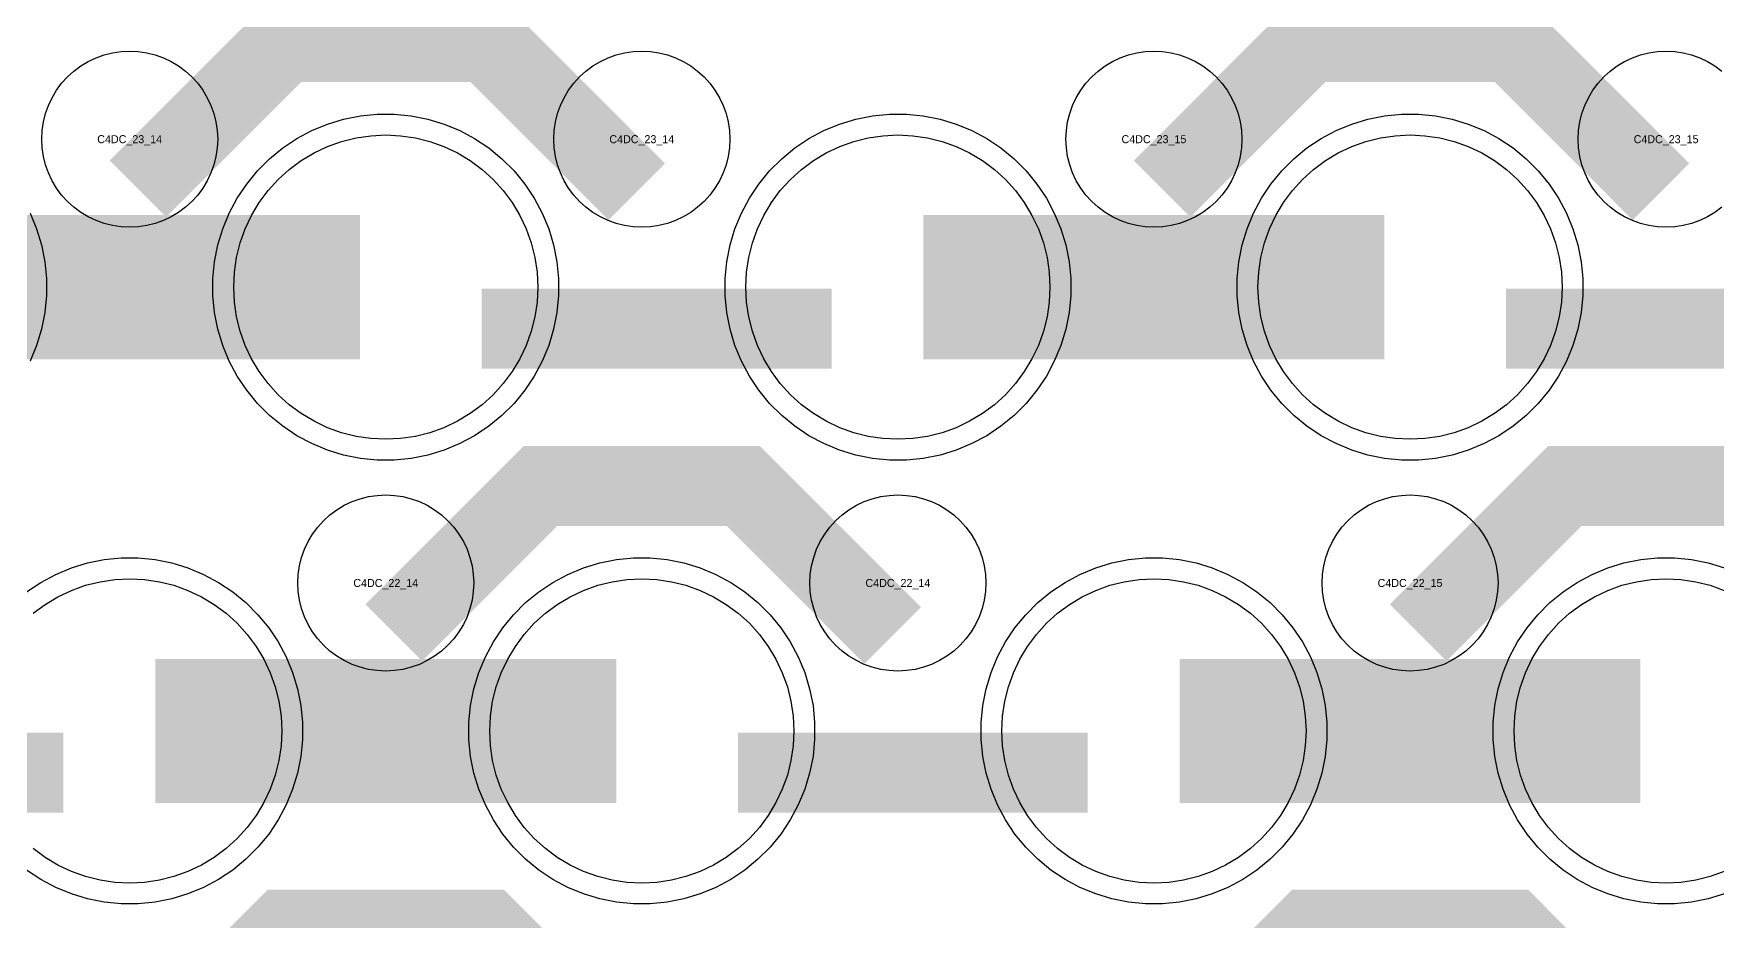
# Model space of a CAD drawing. Extents: x -11880 to 11880, y -14992 to 14992.
# Drawn here: x -7550 to -7024, y -11851 to -11573 of the extents above; entities that cross this region are included whole.
import ezdxf
from ezdxf.enums import TextEntityAlignment as Align

# ---------------------------------------------------------------- set-up
doc = ezdxf.new("R2010")
doc.units = 0
doc.header["$MEASUREMENT"] = 0
for name, color, linetype in [('GDS_775_DT_237', 138, 'CONTINUOUS'), ('RDL1_FS', 34, 'CONTINUOUS'), ('RDL_BS', 160, 'CONTINUOUS')]:
    doc.layers.add(name, color=color, linetype=linetype)

msp = doc.modelspace()

# ---------------------------------------------------------------- linework, layer by layer
at = {"layer": 'RDL1_FS', "color": 240, "true_color": 0xed1f24}
for points in [[(-7440, -11700.099), (-7444.657, -11699.87), (-7449.268, -11699.186), (-7453.791, -11698.054), (-7458.181, -11696.482), (-7462.395, -11694.49), (-7466.395, -11692.092), (-7470.14, -11689.314), (-7473.594, -11686.184), (-7476.724, -11682.73), (-7479.502, -11678.985), (-7481.9, -11674.985), (-7483.892, -11670.771), (-7485.464, -11666.381), (-7486.596, -11661.858), (-7487.28, -11657.247), (-7487.509, -11652.59), (-7487.28, -11647.933), (-7486.596, -11643.322), (-7485.464, -11638.799), (-7483.892, -11634.409), (-7481.9, -11630.195), (-7479.502, -11626.195), (-7476.724, -11622.45), (-7473.594, -11618.996), (-7470.14, -11615.866), (-7466.395, -11613.088), (-7462.395, -11610.69), (-7458.181, -11608.698), (-7453.791, -11607.126), (-7449.268, -11605.994), (-7444.657, -11605.31), (-7440, -11605.081), (-7435.343, -11605.31), (-7430.732, -11605.994), (-7426.209, -11607.126), (-7421.819, -11608.698), (-7417.605, -11610.69), (-7413.605, -11613.088), (-7409.86, -11615.866), (-7406.406, -11618.996), (-7403.276, -11622.45), (-7400.498, -11626.195), (-7398.1, -11630.195), (-7396.108, -11634.409), (-7394.536, -11638.799), (-7393.404, -11643.322), (-7392.72, -11647.933), (-7392.491, -11652.59), (-7392.72, -11657.247), (-7393.404, -11661.858), (-7394.536, -11666.381), (-7396.108, -11670.771), (-7398.1, -11674.985), (-7400.498, -11678.985), (-7403.276, -11682.73), (-7406.406, -11686.184), (-7409.86, -11689.314), (-7413.605, -11692.092), (-7417.605, -11694.49), (-7421.819, -11696.482), (-7426.209, -11698.054), (-7430.732, -11699.186), (-7435.343, -11699.87)], [(-7280, -11700.099), (-7284.657, -11699.87), (-7289.268, -11699.186), (-7293.791, -11698.054), (-7298.181, -11696.482), (-7302.395, -11694.49), (-7306.395, -11692.092), (-7310.14, -11689.314), (-7313.594, -11686.184), (-7316.724, -11682.73), (-7319.502, -11678.985), (-7321.9, -11674.985), (-7323.892, -11670.771), (-7325.464, -11666.381), (-7326.596, -11661.858), (-7327.28, -11657.247), (-7327.509, -11652.59), (-7327.28, -11647.933), (-7326.596, -11643.322), (-7325.464, -11638.799), (-7323.892, -11634.409), (-7321.9, -11630.195), (-7319.502, -11626.195), (-7316.724, -11622.45), (-7313.594, -11618.996), (-7310.14, -11615.866), (-7306.395, -11613.088), (-7302.395, -11610.69), (-7298.181, -11608.698), (-7293.791, -11607.126), (-7289.268, -11605.994), (-7284.657, -11605.31), (-7280, -11605.081), (-7275.343, -11605.31), (-7270.732, -11605.994), (-7266.209, -11607.126), (-7261.819, -11608.698), (-7257.605, -11610.69), (-7253.605, -11613.088), (-7249.86, -11615.866), (-7246.406, -11618.996), (-7243.276, -11622.45), (-7240.498, -11626.195), (-7238.1, -11630.195), (-7236.108, -11634.409), (-7234.536, -11638.799), (-7233.404, -11643.322), (-7232.72, -11647.933), (-7232.491, -11652.59), (-7232.72, -11657.247), (-7233.404, -11661.858), (-7234.536, -11666.381), (-7236.108, -11670.771), (-7238.1, -11674.985), (-7240.498, -11678.985), (-7243.276, -11682.73), (-7246.406, -11686.184), (-7249.86, -11689.314), (-7253.605, -11692.092), (-7257.605, -11694.49), (-7261.819, -11696.482), (-7266.209, -11698.054), (-7270.732, -11699.186), (-7275.343, -11699.87)], [(-7120, -11700.099), (-7124.657, -11699.87), (-7129.268, -11699.186), (-7133.791, -11698.054), (-7138.181, -11696.482), (-7142.395, -11694.49), (-7146.395, -11692.092), (-7150.14, -11689.314), (-7153.594, -11686.184), (-7156.724, -11682.73), (-7159.502, -11678.985), (-7161.9, -11674.985), (-7163.892, -11670.771), (-7165.464, -11666.381), (-7166.596, -11661.858), (-7167.28, -11657.247), (-7167.509, -11652.59), (-7167.28, -11647.933), (-7166.596, -11643.322), (-7165.464, -11638.799), (-7163.892, -11634.409), (-7161.9, -11630.195), (-7159.502, -11626.195), (-7156.724, -11622.45), (-7153.594, -11618.996), (-7150.14, -11615.866), (-7146.395, -11613.088), (-7142.395, -11610.69), (-7138.181, -11608.698), (-7133.791, -11607.126), (-7129.268, -11605.994), (-7124.657, -11605.31), (-7120, -11605.081), (-7115.343, -11605.31), (-7110.732, -11605.994), (-7106.209, -11607.126), (-7101.819, -11608.698), (-7097.605, -11610.69), (-7093.605, -11613.088), (-7089.86, -11615.866), (-7086.406, -11618.996), (-7083.276, -11622.45), (-7080.498, -11626.195), (-7078.1, -11630.195), (-7076.108, -11634.409), (-7074.536, -11638.799), (-7073.404, -11643.322), (-7072.72, -11647.933), (-7072.491, -11652.59), (-7072.72, -11657.247), (-7073.404, -11661.858), (-7074.536, -11666.381), (-7076.108, -11670.771), (-7078.1, -11674.985), (-7080.498, -11678.985), (-7083.276, -11682.73), (-7086.406, -11686.184), (-7089.86, -11689.314), (-7093.605, -11692.092), (-7097.605, -11694.49), (-7101.819, -11696.482), (-7106.209, -11698.054), (-7110.732, -11699.186), (-7115.343, -11699.87)]]:
    msp.add_lwpolyline(points, close=True, dxfattribs=at)
for points in [[(-7591.998, -11652.59, 45, 45, 0), (-7519.998, -11652.59, 45, 45, 0)], [(-7519.998, -11652.59, 45, 45, 0), (-7447.998, -11652.59, 45, 45, 0)], [(-7271.998, -11652.59, 45, 45, 0), (-7199.998, -11652.59, 45, 45, 0)], [(-7199.998, -11652.59, 45, 45, 0), (-7127.998, -11652.59, 45, 45, 0)]]:
    msp.add_lwpolyline(points, format="xyseb", dxfattribs=at)
at = {"layer": 'RDL1_FS'}
for points in [[(-7550.14, -11754.431), (-7546.395, -11751.653), (-7542.395, -11749.255), (-7538.181, -11747.263), (-7533.791, -11745.691), (-7529.268, -11744.559), (-7524.657, -11743.875), (-7520, -11743.646), (-7515.343, -11743.875), (-7510.732, -11744.559), (-7506.209, -11745.691), (-7501.819, -11747.263), (-7497.605, -11749.255), (-7493.605, -11751.653), (-7489.86, -11754.431), (-7486.406, -11757.561), (-7483.276, -11761.015), (-7480.498, -11764.76), (-7478.1, -11768.76), (-7476.108, -11772.974), (-7474.536, -11777.364), (-7473.404, -11781.887), (-7472.72, -11786.498), (-7472.491, -11791.155), (-7472.72, -11795.812), (-7473.404, -11800.423), (-7474.536, -11804.946), (-7476.108, -11809.336), (-7478.1, -11813.55), (-7480.498, -11817.55), (-7483.276, -11821.295), (-7486.406, -11824.749), (-7489.86, -11827.879), (-7493.605, -11830.657), (-7497.605, -11833.055), (-7501.819, -11835.047), (-7506.209, -11836.619), (-7510.732, -11837.751), (-7515.343, -11838.435), (-7520, -11838.664), (-7524.657, -11838.435), (-7529.268, -11837.751), (-7533.791, -11836.619), (-7538.181, -11835.047), (-7542.395, -11833.055), (-7546.395, -11830.657), (-7550.14, -11827.879)], [(-7021.819, -11835.047), (-7026.209, -11836.619), (-7030.732, -11837.751), (-7035.343, -11838.435), (-7040, -11838.664), (-7044.657, -11838.435), (-7049.268, -11837.751), (-7053.791, -11836.619), (-7058.181, -11835.047), (-7062.395, -11833.055), (-7066.395, -11830.657), (-7070.14, -11827.879), (-7073.594, -11824.749), (-7076.724, -11821.295), (-7079.502, -11817.55), (-7081.9, -11813.55), (-7083.892, -11809.336), (-7085.464, -11804.946), (-7086.596, -11800.423), (-7087.28, -11795.812), (-7087.509, -11791.155), (-7087.28, -11786.498), (-7086.596, -11781.887), (-7085.464, -11777.364), (-7083.892, -11772.974), (-7081.9, -11768.76), (-7079.502, -11764.76), (-7076.724, -11761.015), (-7073.594, -11757.561), (-7070.14, -11754.431), (-7066.395, -11751.653), (-7062.395, -11749.255), (-7058.181, -11747.263), (-7053.791, -11745.691), (-7049.268, -11744.559), (-7044.657, -11743.875), (-7040, -11743.646), (-7035.343, -11743.875), (-7030.732, -11744.559), (-7026.209, -11745.691), (-7021.819, -11747.263)]]:
    msp.add_lwpolyline(points, dxfattribs=at)
for points in [[(-7360, -11838.664), (-7364.657, -11838.435), (-7369.268, -11837.751), (-7373.791, -11836.619), (-7378.181, -11835.047), (-7382.395, -11833.055), (-7386.395, -11830.657), (-7390.14, -11827.879), (-7393.594, -11824.749), (-7396.724, -11821.295), (-7399.502, -11817.55), (-7401.9, -11813.55), (-7403.892, -11809.336), (-7405.464, -11804.946), (-7406.596, -11800.423), (-7407.28, -11795.812), (-7407.509, -11791.155), (-7407.28, -11786.498), (-7406.596, -11781.887), (-7405.464, -11777.364), (-7403.892, -11772.974), (-7401.9, -11768.76), (-7399.502, -11764.76), (-7396.724, -11761.015), (-7393.594, -11757.561), (-7390.14, -11754.431), (-7386.395, -11751.653), (-7382.395, -11749.255), (-7378.181, -11747.263), (-7373.791, -11745.691), (-7369.268, -11744.559), (-7364.657, -11743.875), (-7360, -11743.646), (-7355.343, -11743.875), (-7350.732, -11744.559), (-7346.209, -11745.691), (-7341.819, -11747.263), (-7337.605, -11749.255), (-7333.605, -11751.653), (-7329.86, -11754.431), (-7326.406, -11757.561), (-7323.276, -11761.015), (-7320.498, -11764.76), (-7318.1, -11768.76), (-7316.108, -11772.974), (-7314.536, -11777.364), (-7313.404, -11781.887), (-7312.72, -11786.498), (-7312.491, -11791.155), (-7312.72, -11795.812), (-7313.404, -11800.423), (-7314.536, -11804.946), (-7316.108, -11809.336), (-7318.1, -11813.55), (-7320.498, -11817.55), (-7323.276, -11821.295), (-7326.406, -11824.749), (-7329.86, -11827.879), (-7333.605, -11830.657), (-7337.605, -11833.055), (-7341.819, -11835.047), (-7346.209, -11836.619), (-7350.732, -11837.751), (-7355.343, -11838.435)], [(-7200, -11838.664), (-7204.657, -11838.435), (-7209.268, -11837.751), (-7213.791, -11836.619), (-7218.181, -11835.047), (-7222.395, -11833.055), (-7226.395, -11830.657), (-7230.14, -11827.879), (-7233.594, -11824.749), (-7236.724, -11821.295), (-7239.502, -11817.55), (-7241.9, -11813.55), (-7243.892, -11809.336), (-7245.464, -11804.946), (-7246.596, -11800.423), (-7247.28, -11795.812), (-7247.509, -11791.155), (-7247.28, -11786.498), (-7246.596, -11781.887), (-7245.464, -11777.364), (-7243.892, -11772.974), (-7241.9, -11768.76), (-7239.502, -11764.76), (-7236.724, -11761.015), (-7233.594, -11757.561), (-7230.14, -11754.431), (-7226.395, -11751.653), (-7222.395, -11749.255), (-7218.181, -11747.263), (-7213.791, -11745.691), (-7209.268, -11744.559), (-7204.657, -11743.875), (-7200, -11743.646), (-7195.343, -11743.875), (-7190.732, -11744.559), (-7186.209, -11745.691), (-7181.819, -11747.263), (-7177.605, -11749.255), (-7173.605, -11751.653), (-7169.86, -11754.431), (-7166.406, -11757.561), (-7163.276, -11761.015), (-7160.498, -11764.76), (-7158.1, -11768.76), (-7156.108, -11772.974), (-7154.536, -11777.364), (-7153.404, -11781.887), (-7152.72, -11786.498), (-7152.491, -11791.155), (-7152.72, -11795.812), (-7153.404, -11800.423), (-7154.536, -11804.946), (-7156.108, -11809.336), (-7158.1, -11813.55), (-7160.498, -11817.55), (-7163.276, -11821.295), (-7166.406, -11824.749), (-7169.86, -11827.879), (-7173.605, -11830.657), (-7177.605, -11833.055), (-7181.819, -11835.047), (-7186.209, -11836.619), (-7190.732, -11837.751), (-7195.343, -11838.435)]]:
    msp.add_lwpolyline(points, close=True, dxfattribs=at)
for points in [[(-7511.998, -11791.155, 45, 45, 0), (-7439.998, -11791.155, 45, 45, 0)], [(-7439.998, -11791.155, 45, 45, 0), (-7367.998, -11791.155, 45, 45, 0)], [(-7191.998, -11791.155, 45, 45, 0), (-7119.998, -11791.155, 45, 45, 0)], [(-7119.998, -11791.155, 45, 45, 0), (-7047.998, -11791.155, 45, 45, 0)]]:
    msp.add_lwpolyline(points, format="xyseb", dxfattribs=at)
at = {"layer": 'RDL_BS'}
for points in [[(-7517.438, -11621.904, 25, 25, 0), (-7471.623, -11576.089, 25, 25, 0), (-7438.07, -11576.089, 25, 25, 0)], [(-7361.599, -11622.803, 25, 25, 0), (-7408.313, -11576.089, 25, 25, 0), (-7438.071, -11576.089, 25, 25, 0)], [(-7197.438, -11621.904, 25, 25, 0), (-7151.623, -11576.089, 25, 25, 0), (-7118.07, -11576.089, 25, 25, 0)], [(-7041.599, -11622.803, 25, 25, 0), (-7088.313, -11576.089, 25, 25, 0), (-7118.071, -11576.089, 25, 25, 0)], [(-7437.438, -11760.469, 25, 25, 0), (-7391.623, -11714.654, 25, 25, 0), (-7358.07, -11714.654, 25, 25, 0)], [(-7281.599, -11761.368, 25, 25, 0), (-7328.313, -11714.654, 25, 25, 0), (-7358.071, -11714.654, 25, 25, 0)], [(-7117.438, -11760.469, 25, 25, 0), (-7071.623, -11714.654, 25, 25, 0), (-7038.07, -11714.654, 25, 25, 0)], [(-6961.599, -11761.368, 25, 25, 0), (-7008.313, -11714.654, 25, 25, 0), (-7038.071, -11714.654, 25, 25, 0)], [(-7649.984, -11804.168, 25, 25, 0), (-7540.719, -11804.168, 25, 25, 0)], [(-7329.984, -11804.168, 25, 25, 0), (-7220.719, -11804.168, 25, 25, 0)], [(-7517.438, -11899.034, 25, 25, 0), (-7471.623, -11853.219, 25, 25, 0), (-7438.07, -11853.219, 25, 25, 0)], [(-7361.599, -11899.933, 25, 25, 0), (-7408.313, -11853.219, 25, 25, 0), (-7438.071, -11853.219, 25, 25, 0)], [(-7197.438, -11899.034, 25, 25, 0), (-7151.623, -11853.219, 25, 25, 0), (-7118.07, -11853.219, 25, 25, 0)], [(-7041.599, -11899.933, 25, 25, 0), (-7088.313, -11853.219, 25, 25, 0), (-7118.071, -11853.219, 25, 25, 0)]]:
    msp.add_lwpolyline(points, format="xyseb", dxfattribs=at)
for points in [[(-7520, -11633.896), (-7522.693, -11633.764), (-7525.365, -11633.368), (-7527.984, -11632.711), (-7530.519, -11631.804), (-7532.956, -11630.652), (-7535.28, -11629.259), (-7537.443, -11627.656), (-7539.442, -11625.844), (-7541.254, -11623.845), (-7542.857, -11621.682), (-7544.25, -11619.358), (-7545.402, -11616.921), (-7546.309, -11614.386), (-7546.966, -11611.767), (-7547.362, -11609.095), (-7547.494, -11606.402), (-7547.362, -11603.709), (-7546.966, -11601.037), (-7546.309, -11598.418), (-7545.402, -11595.883), (-7544.25, -11593.446), (-7542.857, -11591.122), (-7541.254, -11588.959), (-7539.442, -11586.96), (-7537.443, -11585.148), (-7535.28, -11583.545), (-7532.956, -11582.152), (-7530.519, -11581), (-7527.984, -11580.093), (-7525.365, -11579.436), (-7522.693, -11579.04), (-7520, -11578.908), (-7517.307, -11579.04), (-7514.635, -11579.436), (-7512.016, -11580.093), (-7509.481, -11581), (-7507.044, -11582.152), (-7504.72, -11583.545), (-7502.557, -11585.148), (-7500.558, -11586.96), (-7498.746, -11588.959), (-7497.143, -11591.122), (-7495.75, -11593.446), (-7494.598, -11595.883), (-7493.691, -11598.418), (-7493.034, -11601.037), (-7492.638, -11603.709), (-7492.506, -11606.402), (-7492.638, -11609.095), (-7493.034, -11611.767), (-7493.691, -11614.386), (-7494.598, -11616.921), (-7495.75, -11619.358), (-7497.143, -11621.682), (-7498.746, -11623.845), (-7500.558, -11625.844), (-7502.557, -11627.656), (-7504.72, -11629.259), (-7507.044, -11630.652), (-7509.481, -11631.804), (-7512.016, -11632.711), (-7514.635, -11633.368), (-7517.307, -11633.764)], [(-7360, -11633.896), (-7362.693, -11633.764), (-7365.365, -11633.368), (-7367.984, -11632.711), (-7370.519, -11631.804), (-7372.956, -11630.652), (-7375.28, -11629.259), (-7377.443, -11627.656), (-7379.442, -11625.844), (-7381.254, -11623.845), (-7382.857, -11621.682), (-7384.25, -11619.358), (-7385.402, -11616.921), (-7386.309, -11614.386), (-7386.966, -11611.767), (-7387.362, -11609.095), (-7387.494, -11606.402), (-7387.362, -11603.709), (-7386.966, -11601.037), (-7386.309, -11598.418), (-7385.402, -11595.883), (-7384.25, -11593.446), (-7382.857, -11591.122), (-7381.254, -11588.959), (-7379.442, -11586.96), (-7377.443, -11585.148), (-7375.28, -11583.545), (-7372.956, -11582.152), (-7370.519, -11581), (-7367.984, -11580.093), (-7365.365, -11579.436), (-7362.693, -11579.04), (-7360, -11578.908), (-7357.307, -11579.04), (-7354.635, -11579.436), (-7352.016, -11580.093), (-7349.481, -11581), (-7347.044, -11582.152), (-7344.72, -11583.545), (-7342.557, -11585.148), (-7340.558, -11586.96), (-7338.746, -11588.959), (-7337.143, -11591.122), (-7335.75, -11593.446), (-7334.598, -11595.883), (-7333.691, -11598.418), (-7333.034, -11601.037), (-7332.638, -11603.709), (-7332.506, -11606.402), (-7332.638, -11609.095), (-7333.034, -11611.767), (-7333.691, -11614.386), (-7334.598, -11616.921), (-7335.75, -11619.358), (-7337.143, -11621.682), (-7338.746, -11623.845), (-7340.558, -11625.844), (-7342.557, -11627.656), (-7344.72, -11629.259), (-7347.044, -11630.652), (-7349.481, -11631.804), (-7352.016, -11632.711), (-7354.635, -11633.368), (-7357.307, -11633.764)], [(-7200, -11633.896), (-7202.693, -11633.764), (-7205.365, -11633.368), (-7207.984, -11632.711), (-7210.519, -11631.804), (-7212.956, -11630.652), (-7215.28, -11629.259), (-7217.443, -11627.656), (-7219.442, -11625.844), (-7221.254, -11623.845), (-7222.857, -11621.682), (-7224.25, -11619.358), (-7225.402, -11616.921), (-7226.309, -11614.386), (-7226.966, -11611.767), (-7227.362, -11609.095), (-7227.494, -11606.402), (-7227.362, -11603.709), (-7226.966, -11601.037), (-7226.309, -11598.418), (-7225.402, -11595.883), (-7224.25, -11593.446), (-7222.857, -11591.122), (-7221.254, -11588.959), (-7219.442, -11586.96), (-7217.443, -11585.148), (-7215.28, -11583.545), (-7212.956, -11582.152), (-7210.519, -11581), (-7207.984, -11580.093), (-7205.365, -11579.436), (-7202.693, -11579.04), (-7200, -11578.908), (-7197.307, -11579.04), (-7194.635, -11579.436), (-7192.016, -11580.093), (-7189.481, -11581), (-7187.044, -11582.152), (-7184.72, -11583.545), (-7182.557, -11585.148), (-7180.558, -11586.96), (-7178.746, -11588.959), (-7177.143, -11591.122), (-7175.75, -11593.446), (-7174.598, -11595.883), (-7173.691, -11598.418), (-7173.034, -11601.037), (-7172.638, -11603.709), (-7172.506, -11606.402), (-7172.638, -11609.095), (-7173.034, -11611.767), (-7173.691, -11614.386), (-7174.598, -11616.921), (-7175.75, -11619.358), (-7177.143, -11621.682), (-7178.746, -11623.845), (-7180.558, -11625.844), (-7182.557, -11627.656), (-7184.72, -11629.259), (-7187.044, -11630.652), (-7189.481, -11631.804), (-7192.016, -11632.711), (-7194.635, -11633.368), (-7197.307, -11633.764)], [(-7440, -11772.461), (-7442.693, -11772.329), (-7445.365, -11771.933), (-7447.984, -11771.276), (-7450.519, -11770.369), (-7452.956, -11769.217), (-7455.28, -11767.824), (-7457.443, -11766.221), (-7459.442, -11764.409), (-7461.254, -11762.41), (-7462.857, -11760.247), (-7464.25, -11757.923), (-7465.402, -11755.486), (-7466.309, -11752.951), (-7466.966, -11750.332), (-7467.362, -11747.66), (-7467.494, -11744.967), (-7467.362, -11742.274), (-7466.966, -11739.602), (-7466.309, -11736.983), (-7465.402, -11734.448), (-7464.25, -11732.011), (-7462.857, -11729.687), (-7461.254, -11727.524), (-7459.442, -11725.525), (-7457.443, -11723.713), (-7455.28, -11722.11), (-7452.956, -11720.717), (-7450.519, -11719.565), (-7447.984, -11718.658), (-7445.365, -11718.001), (-7442.693, -11717.605), (-7440, -11717.473), (-7437.307, -11717.605), (-7434.635, -11718.001), (-7432.016, -11718.658), (-7429.481, -11719.565), (-7427.044, -11720.717), (-7424.72, -11722.11), (-7422.557, -11723.713), (-7420.558, -11725.525), (-7418.746, -11727.524), (-7417.143, -11729.687), (-7415.75, -11732.011), (-7414.598, -11734.448), (-7413.691, -11736.983), (-7413.034, -11739.602), (-7412.638, -11742.274), (-7412.506, -11744.967), (-7412.638, -11747.66), (-7413.034, -11750.332), (-7413.691, -11752.951), (-7414.598, -11755.486), (-7415.75, -11757.923), (-7417.143, -11760.247), (-7418.746, -11762.41), (-7420.558, -11764.409), (-7422.557, -11766.221), (-7424.72, -11767.824), (-7427.044, -11769.217), (-7429.481, -11770.369), (-7432.016, -11771.276), (-7434.635, -11771.933), (-7437.307, -11772.329)], [(-7280, -11772.461), (-7282.693, -11772.329), (-7285.365, -11771.933), (-7287.984, -11771.276), (-7290.519, -11770.369), (-7292.956, -11769.217), (-7295.28, -11767.824), (-7297.443, -11766.221), (-7299.442, -11764.409), (-7301.254, -11762.41), (-7302.857, -11760.247), (-7304.25, -11757.923), (-7305.402, -11755.486), (-7306.309, -11752.951), (-7306.966, -11750.332), (-7307.362, -11747.66), (-7307.494, -11744.967), (-7307.362, -11742.274), (-7306.966, -11739.602), (-7306.309, -11736.983), (-7305.402, -11734.448), (-7304.25, -11732.011), (-7302.857, -11729.687), (-7301.254, -11727.524), (-7299.442, -11725.525), (-7297.443, -11723.713), (-7295.28, -11722.11), (-7292.956, -11720.717), (-7290.519, -11719.565), (-7287.984, -11718.658), (-7285.365, -11718.001), (-7282.693, -11717.605), (-7280, -11717.473), (-7277.307, -11717.605), (-7274.635, -11718.001), (-7272.016, -11718.658), (-7269.481, -11719.565), (-7267.044, -11720.717), (-7264.72, -11722.11), (-7262.557, -11723.713), (-7260.558, -11725.525), (-7258.746, -11727.524), (-7257.143, -11729.687), (-7255.75, -11732.011), (-7254.598, -11734.448), (-7253.691, -11736.983), (-7253.034, -11739.602), (-7252.638, -11742.274), (-7252.506, -11744.967), (-7252.638, -11747.66), (-7253.034, -11750.332), (-7253.691, -11752.951), (-7254.598, -11755.486), (-7255.75, -11757.923), (-7257.143, -11760.247), (-7258.746, -11762.41), (-7260.558, -11764.409), (-7262.557, -11766.221), (-7264.72, -11767.824), (-7267.044, -11769.217), (-7269.481, -11770.369), (-7272.016, -11771.276), (-7274.635, -11771.933), (-7277.307, -11772.329)], [(-7120, -11772.461), (-7122.693, -11772.329), (-7125.365, -11771.933), (-7127.984, -11771.276), (-7130.519, -11770.369), (-7132.956, -11769.217), (-7135.28, -11767.824), (-7137.443, -11766.221), (-7139.442, -11764.409), (-7141.254, -11762.41), (-7142.857, -11760.247), (-7144.25, -11757.923), (-7145.402, -11755.486), (-7146.309, -11752.951), (-7146.966, -11750.332), (-7147.362, -11747.66), (-7147.494, -11744.967), (-7147.362, -11742.274), (-7146.966, -11739.602), (-7146.309, -11736.983), (-7145.402, -11734.448), (-7144.25, -11732.011), (-7142.857, -11729.687), (-7141.254, -11727.524), (-7139.442, -11725.525), (-7137.443, -11723.713), (-7135.28, -11722.11), (-7132.956, -11720.717), (-7130.519, -11719.565), (-7127.984, -11718.658), (-7125.365, -11718.001), (-7122.693, -11717.605), (-7120, -11717.473), (-7117.307, -11717.605), (-7114.635, -11718.001), (-7112.016, -11718.658), (-7109.481, -11719.565), (-7107.044, -11720.717), (-7104.72, -11722.11), (-7102.557, -11723.713), (-7100.558, -11725.525), (-7098.746, -11727.524), (-7097.143, -11729.687), (-7095.75, -11732.011), (-7094.598, -11734.448), (-7093.691, -11736.983), (-7093.034, -11739.602), (-7092.638, -11742.274), (-7092.506, -11744.967), (-7092.638, -11747.66), (-7093.034, -11750.332), (-7093.691, -11752.951), (-7094.598, -11755.486), (-7095.75, -11757.923), (-7097.143, -11760.247), (-7098.746, -11762.41), (-7100.558, -11764.409), (-7102.557, -11766.221), (-7104.72, -11767.824), (-7107.044, -11769.217), (-7109.481, -11770.369), (-7112.016, -11771.276), (-7114.635, -11771.933), (-7117.307, -11772.329)], [(-7362.644, -11845.155), (-7367.938, -11844.638), (-7373.165, -11843.592), (-7378.205, -11842.061), (-7383.115, -11840.03), (-7387.777, -11837.538), (-7392.191, -11834.591), (-7396.292, -11831.229), (-7400.074, -11827.447), (-7403.436, -11823.346), (-7406.383, -11818.932), (-7408.875, -11814.27), (-7410.906, -11809.36), (-7412.437, -11804.32), (-7413.483, -11799.093), (-7414, -11793.799), (-7414, -11788.511), (-7413.483, -11783.217), (-7412.437, -11777.99), (-7410.906, -11772.95), (-7408.875, -11768.04), (-7406.383, -11763.378), (-7403.436, -11758.964), (-7400.074, -11754.863), (-7396.292, -11751.081), (-7392.191, -11747.719), (-7387.777, -11744.772), (-7383.115, -11742.28), (-7378.205, -11740.249), (-7373.165, -11738.718), (-7367.938, -11737.672), (-7362.644, -11737.155), (-7357.356, -11737.155), (-7352.062, -11737.672), (-7346.835, -11738.718), (-7341.795, -11740.249), (-7336.885, -11742.28), (-7332.223, -11744.772), (-7327.809, -11747.719), (-7323.708, -11751.081), (-7319.926, -11754.863), (-7316.564, -11758.964), (-7313.617, -11763.378), (-7311.125, -11768.04), (-7309.094, -11772.95), (-7307.563, -11777.99), (-7306.517, -11783.217), (-7306, -11788.511), (-7306, -11793.799), (-7306.517, -11799.093), (-7307.563, -11804.32), (-7309.094, -11809.36), (-7311.125, -11814.27), (-7313.617, -11818.932), (-7316.564, -11823.346), (-7319.926, -11827.447), (-7323.708, -11831.229), (-7327.809, -11834.591), (-7332.223, -11837.538), (-7336.885, -11840.03), (-7341.795, -11842.061), (-7346.835, -11843.592), (-7352.062, -11844.638), (-7357.356, -11845.155)], [(-7202.644, -11845.155), (-7207.938, -11844.638), (-7213.165, -11843.592), (-7218.205, -11842.061), (-7223.115, -11840.03), (-7227.777, -11837.538), (-7232.191, -11834.591), (-7236.292, -11831.229), (-7240.074, -11827.447), (-7243.436, -11823.346), (-7246.383, -11818.932), (-7248.875, -11814.27), (-7250.906, -11809.36), (-7252.437, -11804.32), (-7253.483, -11799.093), (-7254, -11793.799), (-7254, -11788.511), (-7253.483, -11783.217), (-7252.437, -11777.99), (-7250.906, -11772.95), (-7248.875, -11768.04), (-7246.383, -11763.378), (-7243.436, -11758.964), (-7240.074, -11754.863), (-7236.292, -11751.081), (-7232.191, -11747.719), (-7227.777, -11744.772), (-7223.115, -11742.28), (-7218.205, -11740.249), (-7213.165, -11738.718), (-7207.938, -11737.672), (-7202.644, -11737.155), (-7197.356, -11737.155), (-7192.062, -11737.672), (-7186.835, -11738.718), (-7181.795, -11740.249), (-7176.885, -11742.28), (-7172.223, -11744.772), (-7167.809, -11747.719), (-7163.708, -11751.081), (-7159.926, -11754.863), (-7156.564, -11758.964), (-7153.617, -11763.378), (-7151.125, -11768.04), (-7149.094, -11772.95), (-7147.563, -11777.99), (-7146.517, -11783.217), (-7146, -11788.511), (-7146, -11793.799), (-7146.517, -11799.093), (-7147.563, -11804.32), (-7149.094, -11809.36), (-7151.125, -11814.27), (-7153.617, -11818.932), (-7156.564, -11823.346), (-7159.926, -11827.447), (-7163.708, -11831.229), (-7167.809, -11834.591), (-7172.223, -11837.538), (-7176.885, -11840.03), (-7181.795, -11842.061), (-7186.835, -11843.592), (-7192.062, -11844.638), (-7197.356, -11845.155)]]:
    msp.add_lwpolyline(points, close=True, dxfattribs=at)
for points in [[(-7022.557, -11627.656), (-7024.72, -11629.259), (-7027.044, -11630.652), (-7029.481, -11631.804), (-7032.016, -11632.711), (-7034.635, -11633.368), (-7037.307, -11633.764), (-7040, -11633.896), (-7042.693, -11633.764), (-7045.365, -11633.368), (-7047.984, -11632.711), (-7050.519, -11631.804), (-7052.956, -11630.652), (-7055.28, -11629.259), (-7057.443, -11627.656), (-7059.442, -11625.844), (-7061.254, -11623.845), (-7062.857, -11621.682), (-7064.25, -11619.358), (-7065.402, -11616.921), (-7066.309, -11614.386), (-7066.966, -11611.767), (-7067.362, -11609.095), (-7067.494, -11606.402), (-7067.362, -11603.709), (-7066.966, -11601.037), (-7066.309, -11598.418), (-7065.402, -11595.883), (-7064.25, -11593.446), (-7062.857, -11591.122), (-7061.254, -11588.959), (-7059.442, -11586.96), (-7057.443, -11585.148), (-7055.28, -11583.545), (-7052.956, -11582.152), (-7050.519, -11581), (-7047.984, -11580.093), (-7045.365, -11579.436), (-7042.693, -11579.04), (-7040, -11578.908), (-7037.307, -11579.04), (-7034.635, -11579.436), (-7032.016, -11580.093), (-7029.481, -11581), (-7027.044, -11582.152), (-7024.72, -11583.545), (-7022.557, -11585.148)], [(-7552.191, -11747.719), (-7547.777, -11744.772), (-7543.115, -11742.28), (-7538.205, -11740.249), (-7533.165, -11738.718), (-7527.938, -11737.672), (-7522.644, -11737.155), (-7517.356, -11737.155), (-7512.062, -11737.672), (-7506.835, -11738.718), (-7501.795, -11740.249), (-7496.885, -11742.28), (-7492.223, -11744.772), (-7487.809, -11747.719), (-7483.708, -11751.081), (-7479.926, -11754.863), (-7476.564, -11758.964), (-7473.617, -11763.378), (-7471.125, -11768.04), (-7469.094, -11772.95), (-7467.563, -11777.99), (-7466.517, -11783.217), (-7466, -11788.511), (-7466, -11793.799), (-7466.517, -11799.093), (-7467.563, -11804.32), (-7469.094, -11809.36), (-7471.125, -11814.27), (-7473.617, -11818.932), (-7476.564, -11823.346), (-7479.926, -11827.447), (-7483.708, -11831.229), (-7487.809, -11834.591), (-7492.223, -11837.538), (-7496.885, -11840.03), (-7501.795, -11842.061), (-7506.835, -11843.592), (-7512.062, -11844.638), (-7517.356, -11845.155), (-7522.644, -11845.155), (-7527.938, -11844.638), (-7533.165, -11843.592), (-7538.205, -11842.061), (-7543.115, -11840.03), (-7547.777, -11837.538), (-7552.191, -11834.591)], [(-7021.795, -11842.061), (-7026.835, -11843.592), (-7032.062, -11844.638), (-7037.356, -11845.155), (-7042.644, -11845.155), (-7047.938, -11844.638), (-7053.165, -11843.592), (-7058.205, -11842.061), (-7063.115, -11840.03), (-7067.777, -11837.538), (-7072.191, -11834.591), (-7076.292, -11831.229), (-7080.074, -11827.447), (-7083.436, -11823.346), (-7086.383, -11818.932), (-7088.875, -11814.27), (-7090.906, -11809.36), (-7092.437, -11804.32), (-7093.483, -11799.093), (-7094, -11793.799), (-7094, -11788.511), (-7093.483, -11783.217), (-7092.437, -11777.99), (-7090.906, -11772.95), (-7088.875, -11768.04), (-7086.383, -11763.378), (-7083.436, -11758.964), (-7080.074, -11754.863), (-7076.292, -11751.081), (-7072.191, -11747.719), (-7067.777, -11744.772), (-7063.115, -11742.28), (-7058.205, -11740.249), (-7053.165, -11738.718), (-7047.938, -11737.672), (-7042.644, -11737.155), (-7037.356, -11737.155), (-7032.062, -11737.672), (-7026.835, -11738.718), (-7021.795, -11740.249)]]:
    msp.add_lwpolyline(points, dxfattribs=at)
at = {"layer": 'RDL_BS', "color": 240, "true_color": 0xed1f24}
for points in [[(-7442.644, -11706.59), (-7447.938, -11706.073), (-7453.165, -11705.027), (-7458.205, -11703.496), (-7463.115, -11701.465), (-7467.777, -11698.973), (-7472.191, -11696.026), (-7476.292, -11692.664), (-7480.074, -11688.882), (-7483.436, -11684.781), (-7486.383, -11680.367), (-7488.875, -11675.705), (-7490.906, -11670.795), (-7492.437, -11665.755), (-7493.483, -11660.528), (-7494, -11655.234), (-7494, -11649.946), (-7493.483, -11644.652), (-7492.437, -11639.425), (-7490.906, -11634.385), (-7488.875, -11629.475), (-7486.383, -11624.813), (-7483.436, -11620.399), (-7480.074, -11616.298), (-7476.292, -11612.516), (-7472.191, -11609.154), (-7467.777, -11606.207), (-7463.115, -11603.715), (-7458.205, -11601.684), (-7453.165, -11600.153), (-7447.938, -11599.107), (-7442.644, -11598.59), (-7437.356, -11598.59), (-7432.062, -11599.107), (-7426.835, -11600.153), (-7421.795, -11601.684), (-7416.885, -11603.715), (-7412.223, -11606.207), (-7407.809, -11609.154), (-7403.708, -11612.516), (-7399.926, -11616.298), (-7396.564, -11620.399), (-7393.617, -11624.813), (-7391.125, -11629.475), (-7389.094, -11634.385), (-7387.563, -11639.425), (-7386.517, -11644.652), (-7386, -11649.946), (-7386, -11655.234), (-7386.517, -11660.528), (-7387.563, -11665.755), (-7389.094, -11670.795), (-7391.125, -11675.705), (-7393.617, -11680.367), (-7396.564, -11684.781), (-7399.926, -11688.882), (-7403.708, -11692.664), (-7407.809, -11696.026), (-7412.223, -11698.973), (-7416.885, -11701.465), (-7421.795, -11703.496), (-7426.835, -11705.027), (-7432.062, -11706.073), (-7437.356, -11706.59)], [(-7282.644, -11706.59), (-7287.938, -11706.073), (-7293.165, -11705.027), (-7298.205, -11703.496), (-7303.115, -11701.465), (-7307.777, -11698.973), (-7312.191, -11696.026), (-7316.292, -11692.664), (-7320.074, -11688.882), (-7323.436, -11684.781), (-7326.383, -11680.367), (-7328.875, -11675.705), (-7330.906, -11670.795), (-7332.437, -11665.755), (-7333.483, -11660.528), (-7334, -11655.234), (-7334, -11649.946), (-7333.483, -11644.652), (-7332.437, -11639.425), (-7330.906, -11634.385), (-7328.875, -11629.475), (-7326.383, -11624.813), (-7323.436, -11620.399), (-7320.074, -11616.298), (-7316.292, -11612.516), (-7312.191, -11609.154), (-7307.777, -11606.207), (-7303.115, -11603.715), (-7298.205, -11601.684), (-7293.165, -11600.153), (-7287.938, -11599.107), (-7282.644, -11598.59), (-7277.356, -11598.59), (-7272.062, -11599.107), (-7266.835, -11600.153), (-7261.795, -11601.684), (-7256.885, -11603.715), (-7252.223, -11606.207), (-7247.809, -11609.154), (-7243.708, -11612.516), (-7239.926, -11616.298), (-7236.564, -11620.399), (-7233.617, -11624.813), (-7231.125, -11629.475), (-7229.094, -11634.385), (-7227.563, -11639.425), (-7226.517, -11644.652), (-7226, -11649.946), (-7226, -11655.234), (-7226.517, -11660.528), (-7227.563, -11665.755), (-7229.094, -11670.795), (-7231.125, -11675.705), (-7233.617, -11680.367), (-7236.564, -11684.781), (-7239.926, -11688.882), (-7243.708, -11692.664), (-7247.809, -11696.026), (-7252.223, -11698.973), (-7256.885, -11701.465), (-7261.795, -11703.496), (-7266.835, -11705.027), (-7272.062, -11706.073), (-7277.356, -11706.59)], [(-7122.644, -11706.59), (-7127.938, -11706.073), (-7133.165, -11705.027), (-7138.205, -11703.496), (-7143.115, -11701.465), (-7147.777, -11698.973), (-7152.191, -11696.026), (-7156.292, -11692.664), (-7160.074, -11688.882), (-7163.436, -11684.781), (-7166.383, -11680.367), (-7168.875, -11675.705), (-7170.906, -11670.795), (-7172.437, -11665.755), (-7173.483, -11660.528), (-7174, -11655.234), (-7174, -11649.946), (-7173.483, -11644.652), (-7172.437, -11639.425), (-7170.906, -11634.385), (-7168.875, -11629.475), (-7166.383, -11624.813), (-7163.436, -11620.399), (-7160.074, -11616.298), (-7156.292, -11612.516), (-7152.191, -11609.154), (-7147.777, -11606.207), (-7143.115, -11603.715), (-7138.205, -11601.684), (-7133.165, -11600.153), (-7127.938, -11599.107), (-7122.644, -11598.59), (-7117.356, -11598.59), (-7112.062, -11599.107), (-7106.835, -11600.153), (-7101.795, -11601.684), (-7096.885, -11603.715), (-7092.223, -11606.207), (-7087.809, -11609.154), (-7083.708, -11612.516), (-7079.926, -11616.298), (-7076.564, -11620.399), (-7073.617, -11624.813), (-7071.125, -11629.475), (-7069.094, -11634.385), (-7067.563, -11639.425), (-7066.517, -11644.652), (-7066, -11649.946), (-7066, -11655.234), (-7066.517, -11660.528), (-7067.563, -11665.755), (-7069.094, -11670.795), (-7071.125, -11675.705), (-7073.617, -11680.367), (-7076.564, -11684.781), (-7079.926, -11688.882), (-7083.708, -11692.664), (-7087.809, -11696.026), (-7092.223, -11698.973), (-7096.885, -11701.465), (-7101.795, -11703.496), (-7106.835, -11705.027), (-7112.062, -11706.073), (-7117.356, -11706.59)]]:
    msp.add_lwpolyline(points, close=True, dxfattribs=at)
msp.add_lwpolyline([(-7551.125, -11629.475), (-7549.094, -11634.385), (-7547.563, -11639.425), (-7546.517, -11644.652), (-7546, -11649.946), (-7546, -11655.234), (-7546.517, -11660.528), (-7547.563, -11665.755), (-7549.094, -11670.795), (-7551.125, -11675.705)], dxfattribs=at)
for points in [[(-7409.984, -11665.603, 25, 25, 0), (-7300.719, -11665.603, 25, 25, 0)], [(-7089.984, -11665.603, 25, 25, 0), (-6980.719, -11665.603, 25, 25, 0)]]:
    msp.add_lwpolyline(points, format="xyseb", dxfattribs=at)

# ---------------------------------------------------------------- texts
at = {"layer": 'GDS_775_DT_237'}
for s, p in [('C4DC_23_14', (-7520, -11606.402)), ('C4DC_23_14', (-7520, -11606.402)), ('C4DC_23_14', (-7360, -11606.402)), ('C4DC_23_14', (-7360, -11606.402)), ('C4DC_23_15', (-7200, -11606.402)), ('C4DC_23_15', (-7200, -11606.402)), ('C4DC_23_15', (-7040, -11606.402)), ('C4DC_23_15', (-7040, -11606.402)), ('C4DC_22_14', (-7440, -11744.967)), ('C4DC_22_14', (-7440, -11744.967)), ('C4DC_22_14', (-7280, -11744.967)), ('C4DC_22_14', (-7280, -11744.967)), ('C4DC_22_15', (-7120, -11744.967)), ('C4DC_22_15', (-7120, -11744.967))]:
    msp.add_text(s, height=2.5, dxfattribs=at).set_placement(p, align=Align.MIDDLE_CENTER)

doc.saveas('drawing.dxf')
